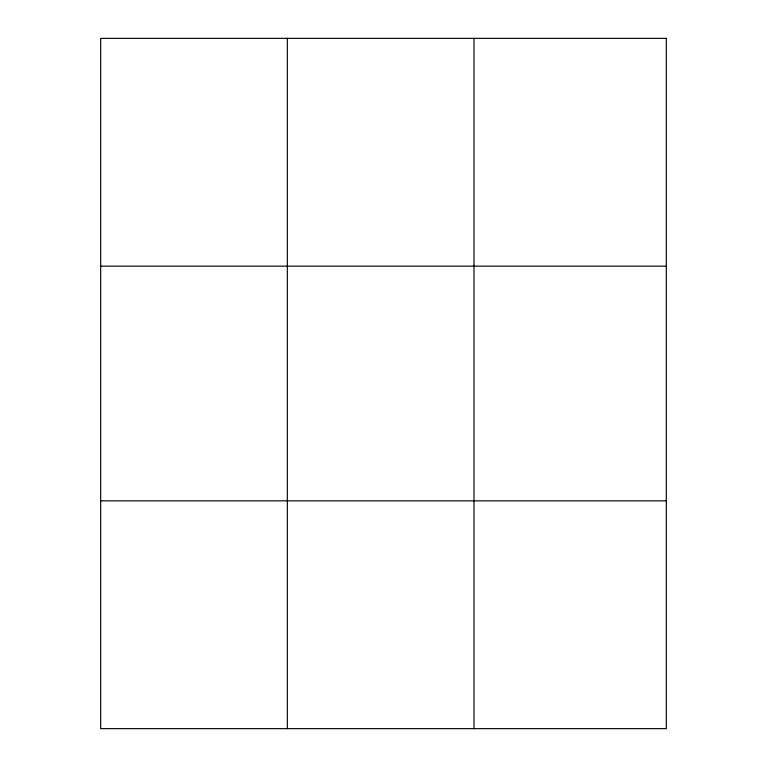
<?xml version="1.0" encoding="UTF-8"?>
<svg xmlns="http://www.w3.org/2000/svg" width="767" height="767" viewBox="0 0 767 767"><rect width="100%" height="100%" fill="white"/><g stroke="black" fill="none" stroke-linecap="round" stroke-linejoin="round"><path stroke-width="1.15" d="M287.337 728.65L287.337 38.35M474.006 728.65L474.006 38.35M100.678 266.149L666.322 266.149M100.678 500.851L666.322 500.851M666.322 38.35L666.322 728.65L100.678 728.65L100.678 38.35L666.322 38.35"/></g></svg>
